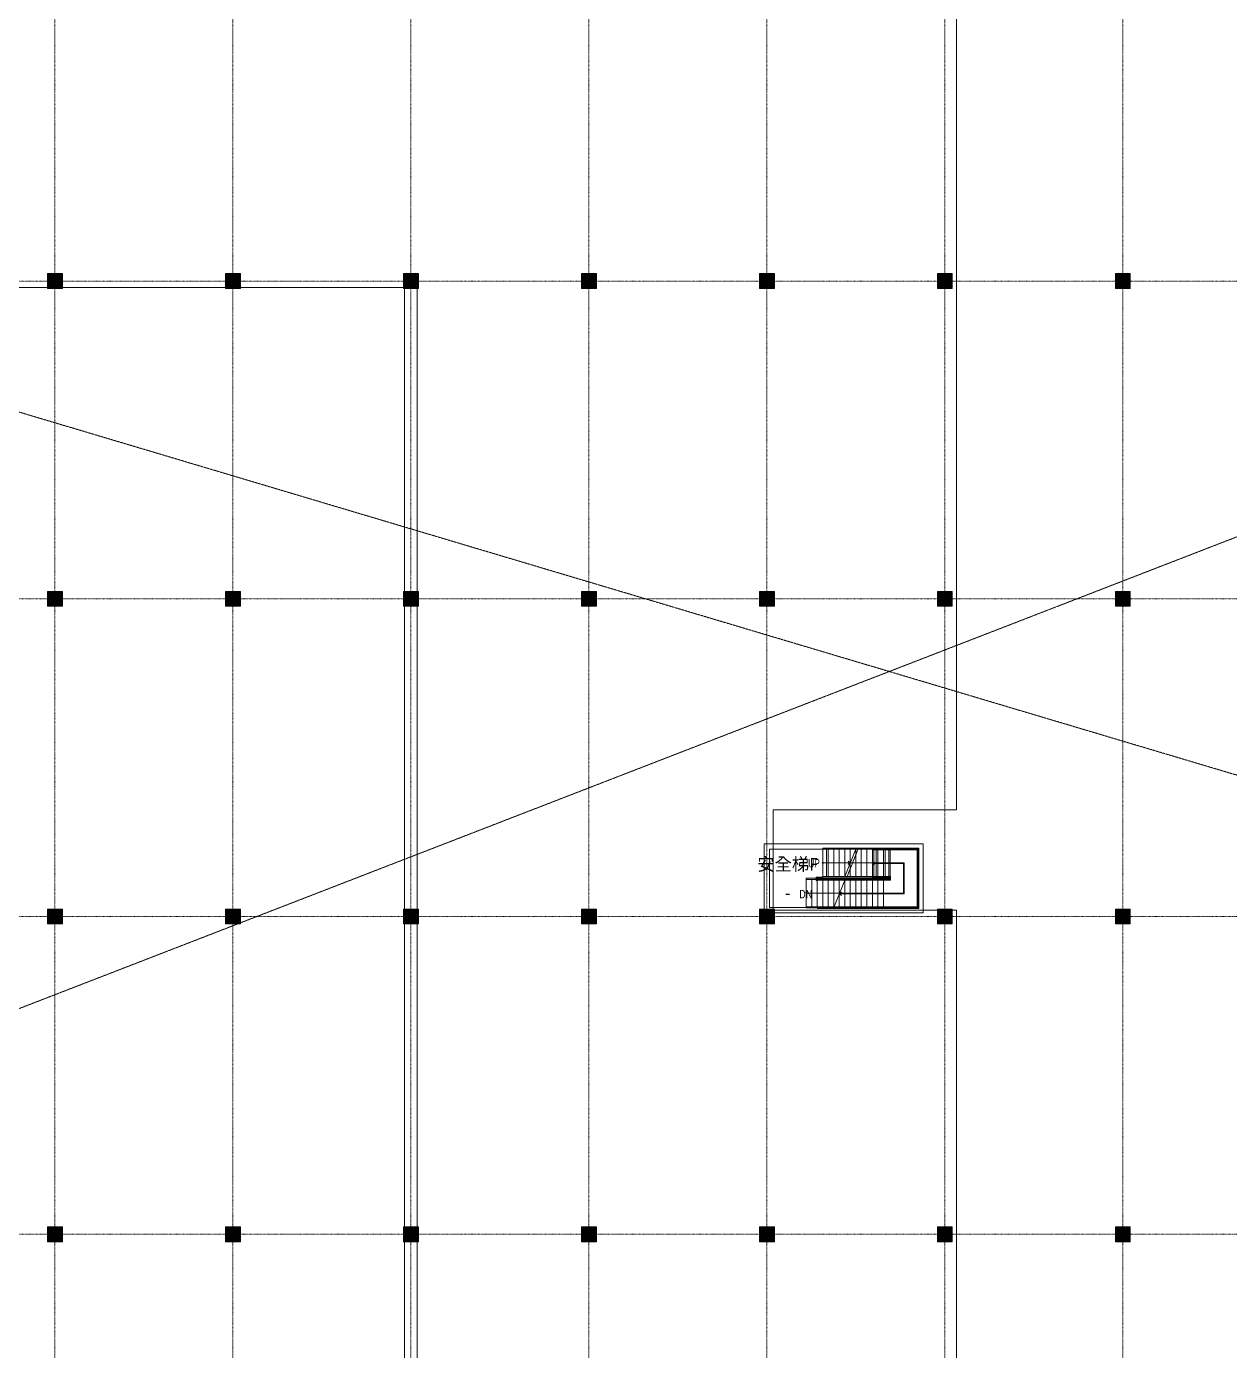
# Model space of a CAD drawing. Extents: x -76427 to 292734, y -42117 to 131250.
# Drawn here: x 75456 to 132231, y 24513 to 87017 of the extents above; entities that cross this region are included whole.
import ezdxf
from ezdxf.enums import TextEntityAlignment as Align

# ---------------------------------------------------------------- set-up
doc = ezdxf.new("R2010")
doc.units = 0
doc.header["$LTSCALE"] = 10
for name, pattern in [('H12PL1$0$HIDDEN', [0.4, 0.3, -0.1]), ('H12PL1$0$JJP_三點線', [0.9, 0.3, -0.15, 0, -0.15, 0, -0.15, 0, -0.15]), ('H12PL1$0$JJP_虛線(退縮線、投影線、地下室範圍、非屬本工程、圖面分區)', [0.45, 0.3, -0.15]), ('H12PL1$0$虛線', [0.846667, 0.423333, -0.423333]), ('XFM7P10ICA$0$H12PL1$0$JJP_三點線', [0.9, 0.3, -0.15, 0, -0.15, 0, -0.15, 0, -0.15]), ('XFM7P10ICA$0$H12PL1$0$JJP_虛線(退縮線、投影線、地下室範圍、非屬本工程、圖面分區)', [0.45, 0.3, -0.15])]:
    doc.linetypes.add(name, pattern=pattern)
for name, color, linetype in [('H12PL1$0$A-OBJE-2D', 252, 'Continuous'), ('H12PL1$0$A-STRS', 252, 'Continuous'), ('H12PL1$0$A-TEXT', 252, 'Continuous'), ('H12PL1$0$A-WALL-IN', 252, 'Continuous'), ('H12PL1$0$A-ZONE', 252, 'Continuous'), ('H12PL1$0$S-COL', 252, 'Continuous'), ('H12PL1$0$S-FNDN', 252, 'Continuous'), ('H12PL1$0$S-GRID', 252, 'Continuous'), ('H12PL1$0$S-SLAB-SHOW', 252, 'Continuous'), ('XFM7P10ICA$0$H12PL1$0$A-STRS', 252, 'Continuous'), ('XFM7P10ICA$0$H12PL1$0$A-WALL-IN', 252, 'Continuous'), ('XFM7P10ICA$0$H12PL1$0$Hattch', 252, 'Continuous'), ('XFM7P10ICA$0$H12PL1$0$S-COL', 252, 'Continuous'), ('XFM7P10ICA$0$H12PL1$0$S-FNDN', 252, 'Continuous'), ('XFM7P10ICA$0$H12PL1$0$S-GRID', 252, 'Continuous')]:
    doc.layers.add(name, color=color, linetype=linetype)
doc.styles.add('H12PL1$0$Standard', font='', dxfattribs={"width": 0.8})
doc.styles.get('H12PL1$0$Standard').set_extended_font_data('Microsoft JhengHei')

# ---------------------------------------------------------------- blocks, each defined once
blk = doc.blocks.new('XFM7P10ICA$0$H12PL1')
at = {"layer": 'XFM7P10ICA$0$H12PL1$0$Hattch', "linetype": 'Continuous', "lineweight": 0}
for points in [[(76450, 74650), (77150, 74650), (77150, 75350), (76450, 75350)], [(84850, 74650), (85550, 74650), (85550, 75350), (84850, 75350)], [(93250, 74650), (93950, 74650), (93950, 75350), (93250, 75350)], [(101650, 74650), (102350, 74650), (102350, 75350), (101650, 75350)], [(110050, 74650), (110750, 74650), (110750, 75350), (110050, 75350)], [(118450, 74650), (119150, 74650), (119150, 75350), (118450, 75350)], [(126850, 74650), (127550, 74650), (127550, 75350), (126850, 75350)], [(76450, 59650), (77150, 59650), (77150, 60350), (76450, 60350)], [(84850, 59650), (85550, 59650), (85550, 60350), (84850, 60350)], [(93250, 59650), (93950, 59650), (93950, 60350), (93250, 60350)], [(101650, 59650), (102350, 59650), (102350, 60350), (101650, 60350)], [(110050, 59650), (110750, 59650), (110750, 60350), (110050, 60350)], [(118450, 59650), (119150, 59650), (119150, 60350), (118450, 60350)], [(126850, 59650), (127550, 59650), (127550, 60350), (126850, 60350)], [(76450, 44650), (77150, 44650), (77150, 45350), (76450, 45350)], [(84850, 44650), (85550, 44650), (85550, 45350), (84850, 45350)], [(93250, 44650), (93950, 44650), (93950, 45350), (93250, 45350)], [(101650, 44650), (102350, 44650), (102350, 45350), (101650, 45350)], [(110050, 44650), (110750, 44650), (110750, 45350), (110050, 45350)], [(118450, 44650), (119150, 44650), (119150, 45350), (118450, 45350)], [(126850, 44650), (127550, 44650), (127550, 45350), (126850, 45350)], [(76450, 29650), (77150, 29650), (77150, 30350), (76450, 30350)], [(84850, 29650), (85550, 29650), (85550, 30350), (84850, 30350)], [(93250, 29650), (93950, 29650), (93950, 30350), (93250, 30350)], [(101650, 29650), (102350, 29650), (102350, 30350), (101650, 30350)], [(110050, 29650), (110750, 29650), (110750, 30350), (110050, 30350)], [(118450, 29650), (119150, 29650), (119150, 30350), (118450, 30350)], [(126850, 29650), (127550, 29650), (127550, 30350), (126850, 30350)]]:
    blk.add_hatch(color=256, dxfattribs=at).paths.add_polyline_path(points)
at = {"layer": 'XFM7P10ICA$0$H12PL1$0$A-STRS', "lineweight": 0}
for p, q in [((113035, 48235), (115375, 48235)), ((113035, 48185), (113035, 48235)), ((113035, 48235), (114615, 48235)), ((113035, 48185), (113035, 48235)), ((115375, 48185), (113035, 48185)), ((113035, 46885), (113035, 48185)), ((113035, 48185), (115375, 48185)), ((113035, 46885), (113035, 48185)), ((113035, 48185), (113295, 48185)), ((114595, 48185), (113035, 48185)), ((113035, 46885), (113035, 48185)), ((113035, 48185), (114595, 48185)), ((113035, 46885), (113035, 48185)), ((113035, 48185), (113295, 48185)), ((113295, 46885), (113295, 48185)), ((113295, 48185), (113295, 46885)), ((113295, 46885), (113295, 48185)), ((113295, 48185), (113555, 48185)), ((113295, 46885), (113295, 48185)), ((113295, 48185), (113295, 46885)), ((113295, 46885), (113295, 48185)), ((113295, 48185), (113555, 48185)), ((113555, 46885), (113555, 48185)), ((113555, 48185), (113555, 46885)), ((113555, 46885), (113555, 48185)), ((113555, 48185), (113815, 48185)), ((113555, 46885), (113555, 48185)), ((113555, 48185), (113555, 46885)), ((113555, 46885), (113555, 48185)), ((113555, 48185), (113815, 48185)), ((113815, 46885), (113815, 48185)), ((113815, 48185), (113815, 46885)), ((113815, 46885), (113815, 48185)), ((113815, 48185), (114075, 48185)), ((113815, 46885), (113815, 48185)), ((113815, 48185), (113815, 46885)), ((113815, 46885), (113815, 48185)), ((113815, 48185), (114075, 48185)), ((114075, 46885), (114075, 48185)), ((114075, 48185), (114075, 46885)), ((114075, 46885), (114075, 48185)), ((114075, 48185), (114335, 48185)), ((114075, 46885), (114075, 48185)), ((114075, 48185), (114075, 46885)), ((114075, 46885), (114075, 48185)), ((114075, 48185), (114335, 48185)), ((114075, 46885), (114595, 48185)), ((114335, 46885), (114335, 48185)), ((114335, 48185), (114335, 46885)), ((114335, 46885), (114335, 48185)), ((114335, 48185), (114595, 48185)), ((114335, 47535), (114335, 48185)), ((114335, 48185), (114335, 47535)), ((114335, 47535), (114335, 48185)), ((114335, 48185), (114595, 48185)), ((114595, 46885), (114595, 48185)), ((114595, 48185), (114595, 46885)), ((114595, 46885), (114595, 48185)), ((114595, 48185), (114855, 48185)), ((114855, 46885), (114855, 48185)), ((114855, 48185), (114855, 46885)), ((114855, 46885), (114855, 48185)), ((114855, 48185), (115115, 48185)), ((115115, 46885), (115115, 48185)), ((115115, 48185), (115115, 46885)), ((115115, 46885), (115115, 48185)), ((115115, 48185), (115375, 48185)), ((115375, 48235), (115375, 48185)), ((115375, 48235), (117575, 48235)), ((115375, 48185), (115375, 48235)), ((115895, 48205), (115375, 48205)), ((115375, 48205), (115375, 48155)), ((117525, 48185), (115375, 48185)), ((115375, 48185), (115442.66, 48185)), ((115375, 46885), (115375, 48185)), ((115375, 46885), (115375, 48185)), ((115375, 46885), (115375, 48185)), ((115375, 48185), (115375, 46885)), ((115375, 46885), (115375, 48185)), ((115375, 48185), (117525, 48185)), ((115375, 48155), (115895, 48155)), ((115375, 48155), (115375, 46855)), ((115895, 48155), (115375, 48155)), ((115375, 48155), (115375, 46855)), ((115635, 48155), (115375, 48155)), ((115442.66, 48185), (117525, 48185)), ((115635, 48155), (115635, 46855)), ((115635, 46855), (115635, 48155)), ((115635, 48155), (115635, 46855)), ((115895, 48155), (115635, 48155)), ((115895, 48155), (115895, 48205)), ((116155, 48205), (115895, 48205)), ((115895, 48205), (115895, 48155)), ((115895, 48155), (116155, 48155)), ((115972.7, 48155), (115895, 48155)), ((115895, 48155), (115895, 46855)), ((115895, 48155), (115895, 46855)), ((115895, 48155), (115895, 46855)), ((115895, 46855), (115895, 48155)), ((115895, 48155), (115895, 46855)), ((116155, 48155), (115895, 48155)), ((116155, 48155), (115972.7, 48155)), ((117545, 48205), (116155, 48205)), ((116155, 48155), (117495, 48155)), ((117495, 48155), (116155, 48155)), ((117495, 48155), (116155, 48155)), ((117495, 48155), (117495, 45455)), ((117495, 45455), (117495, 48155)), ((117495, 45455), (117495, 48155)), ((117525, 45425), (117525, 48185)), ((117525, 48185), (117525, 45425)), ((117525, 48185), (117525, 45425)), ((117545, 45405), (117545, 48205)), ((117575, 48235), (117575, 45375)), ((113035, 47535), (113295, 47535)), ((113035, 47535), (113295, 47535)), ((113295, 47535), (115375, 47535)), ((113295, 47535), (114335, 47535)), ((114235, 47610), (114335, 47535)), ((114335, 47535), (114235, 47460)), ((115475, 47580), (115375, 47505)), ((115375, 47535), (116875, 47535)), ((115375, 47505), (115635, 47505)), ((115375, 47505), (115475, 47430)), ((115635, 47505), (115895, 47505)), ((115895, 47505), (116155, 47505)), ((116155, 47505), (116845, 47505)), ((116845, 47505), (116845, 46105)), ((116875, 47535), (116875, 46075)), ((113035, 46885), (115375, 46885)), ((113035, 46835), (113035, 46885)), ((115375, 46885), (113035, 46885)), ((113295, 46885), (113035, 46885)), ((113035, 46885), (114075, 46885)), ((113035, 46835), (113035, 46885)), ((114075, 46885), (113035, 46885)), ((113295, 46885), (113035, 46885)), ((113555, 46885), (113295, 46885)), ((113555, 46885), (113295, 46885)), ((113815, 46885), (113555, 46885)), ((113815, 46885), (113555, 46885)), ((114075, 46885), (113815, 46885)), ((114075, 46885), (113815, 46885)), ((114335, 46885), (114075, 46885)), ((114595, 46885), (114335, 46885)), ((114855, 46885), (114595, 46885)), ((115115, 46885), (114855, 46885)), ((115375, 46885), (115115, 46885)), ((115375, 46885), (115375, 46835)), ((115375, 46885), (116225, 46885)), ((115375, 46835), (115375, 46885)), ((115442.66, 46885), (115375, 46885)), ((116225, 46885), (115375, 46885)), ((116225, 46885), (115442.66, 46885)), ((116225, 46885), (116225, 46725)), ((116225, 46725), (116225, 46885)), ((116225, 46725), (116225, 46885)), ((115635, 46805), (112255, 46805)), ((112255, 46805), (112255, 46755)), ((112255, 46755), (115635, 46755)), ((112255, 46755), (112255, 45455)), ((115635, 46755), (112255, 46755)), ((112515, 46755), (112255, 46755)), ((112255, 46755), (112255, 45455)), ((112515, 45455), (112515, 46755)), ((112775, 46755), (112515, 46755)), ((112515, 46755), (112515, 45455)), ((112515, 45455), (112515, 46755)), ((112775, 45455), (112775, 46755)), ((113035, 46755), (112775, 46755)), ((112775, 46755), (112775, 45455)), ((112775, 45455), (112775, 46755)), ((115375, 46835), (113035, 46835)), ((114055, 46835), (113035, 46835)), ((113035, 45455), (113035, 46755)), ((113295, 46755), (113035, 46755)), ((113035, 46755), (113035, 45455)), ((113035, 45455), (113035, 46755)), ((113295, 45455), (113295, 46755)), ((113555, 46755), (113295, 46755)), ((113295, 46755), (113295, 45455)), ((113295, 45455), (113295, 46755)), ((113555, 45455), (113555, 46755)), ((113815, 46755), (113555, 46755)), ((113555, 46755), (113555, 45455)), ((113555, 45455), (113555, 46755)), ((114075, 46725), (113555, 45425)), ((113815, 45455), (113815, 46755)), ((114075, 46755), (113815, 46755)), ((113815, 46755), (113815, 45455)), ((113815, 45455), (113815, 46755)), ((114075, 45455), (114075, 46755)), ((114335, 46755), (114075, 46755)), ((114075, 46755), (114075, 45455)), ((114075, 45455), (114075, 46755)), ((115115, 46725), (114075, 46725)), ((114075, 46725), (115115, 46725)), ((114075, 46725), (114075, 45425)), ((114075, 45425), (114075, 46725)), ((114075, 46725), (114335, 46725)), ((114075, 46725), (114075, 45425)), ((114095, 46775), (115115, 46775)), ((114335, 45455), (114335, 46755)), ((114595, 46755), (114335, 46755)), ((114335, 46755), (114335, 45455)), ((114335, 45455), (114335, 46755)), ((114335, 46725), (114335, 45425)), ((114335, 45425), (114335, 46725)), ((114335, 46725), (114595, 46725)), ((114335, 46725), (114335, 45425)), ((114595, 45455), (114595, 46755)), ((114855, 46755), (114595, 46755)), ((114595, 46755), (114595, 45455)), ((114595, 45455), (114595, 46755)), ((114595, 46725), (114595, 45425)), ((114595, 45425), (114595, 46725)), ((114595, 46725), (114855, 46725)), ((114595, 46725), (114595, 45425)), ((114855, 45455), (114855, 46755)), ((115115, 46755), (114855, 46755)), ((114855, 46755), (114855, 45455)), ((114855, 45455), (114855, 46755)), ((114855, 46725), (114855, 45425)), ((114855, 46725), (115115, 46725)), ((114855, 45425), (114855, 46725)), ((114855, 46725), (114855, 45425)), ((115115, 46725), (115115, 46775)), ((115115, 46775), (116175, 46775)), ((115115, 46775), (115115, 46725)), ((115115, 45455), (115115, 46755)), ((115375, 46755), (115115, 46755)), ((115115, 46755), (115115, 45455)), ((115115, 45455), (115115, 46755)), ((116225, 46725), (115115, 46725)), ((115115, 46725), (116225, 46725)), ((115115, 46725), (115115, 45425)), ((115115, 46725), (115115, 45425)), ((115115, 45425), (115115, 46725)), ((115115, 46725), (116225, 46725)), ((115115, 46725), (115115, 45425)), ((115895, 46855), (115375, 46855)), ((115375, 46855), (115375, 46805)), ((115375, 46855), (115895, 46855)), ((115375, 46855), (115635, 46855)), ((116175, 46835), (115375, 46835)), ((115375, 46805), (115895, 46805)), ((115375, 45455), (115375, 46755)), ((115635, 46755), (115375, 46755)), ((115375, 46755), (115375, 45455)), ((115375, 45455), (115375, 46755)), ((115635, 46855), (115895, 46855)), ((115895, 46805), (115635, 46805)), ((115635, 46805), (115635, 46755)), ((115635, 46755), (115635, 46805)), ((115635, 46755), (115895, 46755)), ((115895, 46755), (115635, 46755)), ((115635, 45455), (115635, 46755)), ((115635, 45455), (115635, 46755)), ((115895, 46755), (115635, 46755)), ((115635, 46755), (115635, 45455)), ((115635, 45455), (115635, 46755)), ((115895, 46805), (115895, 46855)), ((116155, 46855), (115895, 46855)), ((115895, 46855), (115895, 46805)), ((115895, 46855), (115972.7, 46855)), ((115895, 46855), (116155, 46855)), ((115895, 46805), (116155, 46805)), ((116145, 46805), (115895, 46805)), ((115895, 46755), (116195, 46755)), ((116195, 46755), (115895, 46755)), ((116195, 46755), (115895, 46755)), ((115972.7, 46855), (116155, 46855)), ((116155, 46805), (116145, 46805)), ((116195, 46855), (116155, 46855)), ((116155, 46855), (116195, 46855)), ((116155, 46855), (116195, 46855)), ((116175, 46775), (116175, 46835)), ((116195, 46755), (116195, 46855)), ((116195, 46855), (116195, 46755)), ((116195, 46855), (116195, 46755)), ((112515, 46105), (112255, 46105)), ((115635, 46105), (112515, 46105)), ((113815, 46075), (113915, 46150)), ((113815, 46075), (113815, 45425)), ((113815, 45425), (113815, 46075)), ((113815, 46075), (113815, 45425)), ((115115, 46075), (113815, 46075)), ((113915, 46000), (113815, 46075)), ((116875, 46075), (115115, 46075)), ((115895, 46105), (115635, 46105)), ((116845, 46105), (115895, 46105)), ((115635, 45455), (112255, 45455)), ((112255, 45455), (112255, 45405)), ((112255, 45455), (115635, 45455)), ((112255, 45455), (112515, 45455)), ((112255, 45405), (115635, 45405)), ((112515, 45455), (112775, 45455)), ((112775, 45455), (113035, 45455)), ((113035, 45455), (113295, 45455)), ((113295, 45455), (113555, 45455)), ((115115, 45375), (113535, 45375)), ((113555, 45455), (113815, 45455)), ((113555, 45425), (115115, 45425)), ((115115, 45425), (113555, 45425)), ((113815, 45425), (113555, 45425)), ((113815, 45455), (114075, 45455)), ((114075, 45425), (113815, 45425)), ((114075, 45455), (114335, 45455)), ((114335, 45425), (114075, 45425)), ((114335, 45455), (114595, 45455)), ((114595, 45425), (114335, 45425)), ((114595, 45455), (114855, 45455)), ((114855, 45425), (114595, 45425)), ((114855, 45455), (115115, 45455)), ((115115, 45425), (114855, 45425)), ((115115, 45455), (115375, 45455)), ((115115, 45375), (115115, 45425)), ((115115, 45425), (117525, 45425)), ((115115, 45425), (115115, 45375)), ((117525, 45425), (115115, 45425)), ((117525, 45425), (115115, 45425)), ((117575, 45375), (115115, 45375)), ((115375, 45455), (115635, 45455)), ((115895, 45455), (115635, 45455)), ((115635, 45455), (115635, 45405)), ((115635, 45405), (115635, 45455)), ((115635, 45455), (115895, 45455)), ((115635, 45455), (115895, 45455)), ((115635, 45405), (115895, 45405)), ((117495, 45455), (115895, 45455)), ((115895, 45455), (117495, 45455)), ((115895, 45455), (117495, 45455)), ((115895, 45405), (117545, 45405))]:
    blk.add_line(p, q, dxfattribs=at)
at = {"layer": 'XFM7P10ICA$0$H12PL1$0$A-STRS', "linetype": 'XFM7P10ICA$0$H12PL1$0$JJP_虛線(退縮線、投影線、地下室範圍、非屬本工程、圖面分區)', "lineweight": 0}
for p, q in [((113214.09, 48185), (113214.09, 46885)), ((113215.46, 48185), (113215.46, 46885)), ((115442.66, 48185), (115442.66, 46885)), ((115549.15, 46855), (115549.15, 48155)), ((115972.7, 46855), (115972.7, 48155)), ((115115, 46725), (115115, 45425)), ((115635, 45455), (115635, 46755))]:
    blk.add_line(p, q, dxfattribs=at)
at = {"layer": 'XFM7P10ICA$0$H12PL1$0$A-STRS', "lineweight": 0, "flags": 128}
for points in [[(113035, 47560, -1), (113035, 47510, -1)], [(113035, 47560, -1), (113035, 47510, -1)], [(112255, 46080, 1), (112255, 46130, 1)]]:
    blk.add_lwpolyline(points, format="xyb", close=True, dxfattribs=at)
at = {"layer": 'XFM7P10ICA$0$H12PL1$0$A-WALL-IN', "lineweight": 0, "flags": 128}
for points in [[(110275, 48435), (110275, 48185)], [(117525, 48435), (110275, 48435)], [(110275, 48185), (110275, 45425)], [(110525, 45425), (110525, 48185)], [(110525, 48185), (117525, 48185)], [(117775, 48435), (117525, 48435)], [(117525, 48185), (117525, 45425)], [(117775, 45425), (117775, 48435)], [(110275, 45350), (110275, 45425)], [(117525, 45425), (110525, 45425)], [(110750, 45175), (117775, 45175)], [(117775, 45175), (117775, 45425)]]:
    blk.add_lwpolyline(points, dxfattribs=at)
at = {"layer": 'XFM7P10ICA$0$H12PL1$0$S-COL', "lineweight": 0, "flags": 128}
for points in [[(76450, 74650), (77150, 74650), (77150, 75350), (76450, 75350)], [(84850, 74650), (85550, 74650), (85550, 75350), (84850, 75350)], [(93250, 74650), (93950, 74650), (93950, 75350), (93250, 75350)], [(101650, 74650), (102350, 74650), (102350, 75350), (101650, 75350)], [(110050, 74650), (110750, 74650), (110750, 75350), (110050, 75350)], [(118450, 74650), (119150, 74650), (119150, 75350), (118450, 75350)], [(126850, 74650), (127550, 74650), (127550, 75350), (126850, 75350)], [(76450, 59650), (77150, 59650), (77150, 60350), (76450, 60350)], [(84850, 59650), (85550, 59650), (85550, 60350), (84850, 60350)], [(93250, 59650), (93950, 59650), (93950, 60350), (93250, 60350)], [(101650, 59650), (102350, 59650), (102350, 60350), (101650, 60350)], [(110050, 59650), (110750, 59650), (110750, 60350), (110050, 60350)], [(118450, 59650), (119150, 59650), (119150, 60350), (118450, 60350)], [(126850, 59650), (127550, 59650), (127550, 60350), (126850, 60350)], [(76450, 44650), (77150, 44650), (77150, 45350), (76450, 45350)], [(84850, 44650), (85550, 44650), (85550, 45350), (84850, 45350)], [(93250, 44650), (93950, 44650), (93950, 45350), (93250, 45350)], [(101650, 44650), (102350, 44650), (102350, 45350), (101650, 45350)], [(110050, 44650), (110750, 44650), (110750, 45350), (110050, 45350)], [(118450, 44650), (119150, 44650), (119150, 45350), (118450, 45350)], [(126850, 44650), (127550, 44650), (127550, 45350), (126850, 45350)], [(76450, 29650), (77150, 29650), (77150, 30350), (76450, 30350)], [(84850, 29650), (85550, 29650), (85550, 30350), (84850, 30350)], [(93250, 29650), (93950, 29650), (93950, 30350), (93250, 30350)], [(101650, 29650), (102350, 29650), (102350, 30350), (101650, 30350)], [(110050, 29650), (110750, 29650), (110750, 30350), (110050, 30350)], [(118450, 29650), (119150, 29650), (119150, 30350), (118450, 30350)], [(126850, 29650), (127550, 29650), (127550, 30350), (126850, 30350)]]:
    blk.add_lwpolyline(points, close=True, dxfattribs=at)
at = {"layer": 'XFM7P10ICA$0$H12PL1$0$S-FNDN', "lineweight": 0, "flags": 128}
blk.add_lwpolyline([(17700, 15300), (-480.5, 15300), (-480.5, -500), (93900, -500), (93900, 74700), (17700, 74700)], close=True, dxfattribs=at)
at = {"layer": 'XFM7P10ICA$0$H12PL1$0$S-GRID', "linetype": 'XFM7P10ICA$0$H12PL1$0$JJP_三點線', "lineweight": 0}
for p, q in [((76800, 128250), (76800, -28000)), ((85200, 128250), (85200, -28000)), ((93600, 128250), (93600, -28000)), ((102000, 128250), (102000, -28000)), ((110400, 128250), (110400, -28000)), ((118800, 128250), (118800, -28000)), ((127200, 128250), (127200, -28000)), ((-29000, 75000), (289600, 75000)), ((-29000, 60000), (289600, 60000)), ((-29000, 45000), (289600, 45000)), ((-29000, 30000), (289600, 30000))]:
    blk.add_line(p, q, dxfattribs=at)
blk = doc.blocks.new('XFM7P10ICA')
blk.add_blockref('XFM7P10ICA$0$H12PL1', (0, 0))
blk = doc.blocks.new('H12PL1')
at = {"layer": 'H12PL1$0$A-OBJE-2D', "linetype": 'H12PL1$0$HIDDEN', "lineweight": 0}
for p, q in [((17650, 85950), (243150, 18700)), ((18450, 18700), (192000, 85950))]:
    blk.add_line(p, q, dxfattribs=at)
at = {"layer": 'H12PL1$0$A-STRS', "lineweight": 0}
for p, q in [((113035, 48235), (114615, 48235)), ((113035, 48185), (113035, 48235)), ((114595, 48185), (113035, 48185)), ((113035, 46885), (113035, 48185)), ((113035, 48185), (114595, 48185)), ((113035, 46885), (113035, 48185)), ((113035, 48185), (113295, 48185)), ((113295, 46885), (113295, 48185)), ((113295, 48185), (113295, 46885)), ((113295, 46885), (113295, 48185)), ((113295, 48185), (113555, 48185)), ((113555, 46885), (113555, 48185)), ((113555, 48185), (113555, 46885)), ((113555, 46885), (113555, 48185)), ((113555, 48185), (113815, 48185)), ((113815, 46885), (113815, 48185)), ((113815, 48185), (113815, 46885)), ((113815, 46885), (113815, 48185)), ((113815, 48185), (114075, 48185)), ((114075, 46885), (114075, 48185)), ((114075, 48185), (114075, 46885)), ((114075, 46885), (114075, 48185)), ((114075, 48185), (114335, 48185)), ((114075, 46885), (114595, 48185)), ((114335, 47535), (114335, 48185)), ((114335, 48185), (114335, 47535)), ((114335, 47535), (114335, 48185)), ((114335, 48185), (114595, 48185)), ((115895, 48205), (115375, 48205)), ((115375, 48205), (115375, 48155)), ((115375, 48155), (115895, 48155)), ((115375, 48155), (115375, 46855)), ((115895, 48155), (115375, 48155)), ((115375, 48155), (115375, 46855)), ((115635, 48155), (115375, 48155)), ((115635, 48155), (115635, 46855)), ((115635, 46855), (115635, 48155)), ((115635, 48155), (115635, 46855)), ((115895, 48155), (115635, 48155)), ((115895, 48155), (115895, 48205)), ((116155, 48205), (115895, 48205)), ((115895, 48205), (115895, 48155)), ((115895, 48155), (116155, 48155)), ((115972.7, 48155), (115895, 48155)), ((115895, 48155), (115895, 46855)), ((115895, 48155), (115895, 46855)), ((115895, 48155), (115895, 46855)), ((115895, 46855), (115895, 48155)), ((115895, 48155), (115895, 46855)), ((116155, 48155), (115895, 48155)), ((116155, 48155), (115972.7, 48155)), ((117545, 48205), (116155, 48205)), ((116155, 48155), (117495, 48155)), ((117495, 48155), (116155, 48155)), ((117495, 48155), (116155, 48155)), ((117495, 48155), (117495, 45455)), ((117495, 45455), (117495, 48155)), ((117495, 45455), (117495, 48155)), ((117545, 45405), (117545, 48205)), ((113035, 47535), (113295, 47535)), ((113295, 47535), (114335, 47535)), ((114235, 47610), (114335, 47535)), ((114335, 47535), (114235, 47460)), ((115475, 47580), (115375, 47505)), ((115375, 47505), (115635, 47505)), ((115375, 47505), (115475, 47430)), ((115635, 47505), (115895, 47505)), ((115895, 47505), (116155, 47505)), ((116155, 47505), (116845, 47505)), ((116845, 47505), (116845, 46105)), ((113035, 46885), (114075, 46885)), ((113035, 46835), (113035, 46885)), ((114075, 46885), (113035, 46885)), ((113295, 46885), (113035, 46885)), ((113555, 46885), (113295, 46885)), ((113815, 46885), (113555, 46885)), ((114075, 46885), (113815, 46885)), ((115635, 46805), (112255, 46805)), ((112255, 46805), (112255, 46755)), ((112255, 46755), (115635, 46755)), ((112255, 46755), (112255, 45455)), ((115635, 46755), (112255, 46755)), ((112515, 46755), (112255, 46755)), ((112255, 46755), (112255, 45455)), ((112515, 45455), (112515, 46755)), ((112775, 46755), (112515, 46755)), ((112515, 46755), (112515, 45455)), ((112515, 45455), (112515, 46755)), ((112775, 45455), (112775, 46755)), ((113035, 46755), (112775, 46755)), ((112775, 46755), (112775, 45455)), ((112775, 45455), (112775, 46755)), ((114055, 46835), (113035, 46835)), ((113035, 45455), (113035, 46755)), ((113295, 46755), (113035, 46755)), ((113035, 46755), (113035, 45455)), ((113035, 45455), (113035, 46755)), ((113295, 45455), (113295, 46755)), ((113555, 46755), (113295, 46755)), ((113295, 46755), (113295, 45455)), ((113295, 45455), (113295, 46755)), ((113555, 45455), (113555, 46755)), ((113815, 46755), (113555, 46755)), ((113555, 46755), (113555, 45455)), ((113555, 45455), (113555, 46755)), ((113815, 45455), (113815, 46755)), ((114075, 46755), (113815, 46755)), ((113815, 46755), (113815, 45455)), ((113815, 45455), (113815, 46755)), ((114075, 45455), (114075, 46755)), ((114335, 46755), (114075, 46755)), ((114075, 46755), (114075, 45455)), ((114075, 45455), (114075, 46755)), ((114335, 45455), (114335, 46755)), ((114595, 46755), (114335, 46755)), ((114335, 46755), (114335, 45455)), ((114335, 45455), (114335, 46755)), ((114595, 45455), (114595, 46755)), ((114855, 46755), (114595, 46755)), ((114595, 46755), (114595, 45455)), ((114595, 45455), (114595, 46755)), ((114855, 45455), (114855, 46755)), ((115115, 46755), (114855, 46755)), ((114855, 46755), (114855, 45455)), ((114855, 45455), (114855, 46755)), ((115115, 45455), (115115, 46755)), ((115375, 46755), (115115, 46755)), ((115115, 46755), (115115, 45455)), ((115115, 45455), (115115, 46755)), ((115895, 46855), (115375, 46855)), ((115375, 46855), (115375, 46805)), ((115375, 46855), (115895, 46855)), ((115375, 46855), (115635, 46855)), ((115375, 46805), (115895, 46805)), ((115375, 45455), (115375, 46755)), ((115635, 46755), (115375, 46755)), ((115375, 46755), (115375, 45455)), ((115375, 45455), (115375, 46755)), ((115635, 46855), (115895, 46855)), ((115895, 46805), (115635, 46805)), ((115635, 46805), (115635, 46755)), ((115635, 46755), (115635, 46805)), ((115635, 46755), (115895, 46755)), ((115895, 46755), (115635, 46755)), ((115635, 45455), (115635, 46755)), ((115635, 45455), (115635, 46755)), ((115895, 46755), (115635, 46755)), ((115635, 46755), (115635, 45455)), ((115635, 45455), (115635, 46755)), ((115895, 46805), (115895, 46855)), ((116155, 46855), (115895, 46855)), ((115895, 46855), (115895, 46805)), ((115895, 46855), (115972.7, 46855)), ((115895, 46855), (116155, 46855)), ((115895, 46805), (116155, 46805)), ((116145, 46805), (115895, 46805)), ((115895, 46755), (116195, 46755)), ((116195, 46755), (115895, 46755)), ((116195, 46755), (115895, 46755)), ((115972.7, 46855), (116155, 46855)), ((116155, 46805), (116145, 46805)), ((116195, 46855), (116155, 46855)), ((116155, 46855), (116195, 46855)), ((116155, 46855), (116195, 46855)), ((116195, 46755), (116195, 46855)), ((116195, 46855), (116195, 46755)), ((116195, 46855), (116195, 46755)), ((112515, 46105), (112255, 46105)), ((115635, 46105), (112515, 46105)), ((115895, 46105), (115635, 46105)), ((116845, 46105), (115895, 46105)), ((115635, 45455), (112255, 45455)), ((112255, 45455), (112255, 45405)), ((112255, 45455), (115635, 45455)), ((112255, 45455), (112515, 45455)), ((112255, 45405), (115635, 45405)), ((112515, 45455), (112775, 45455)), ((112775, 45455), (113035, 45455)), ((113035, 45455), (113295, 45455)), ((113295, 45455), (113555, 45455)), ((113555, 45455), (113815, 45455)), ((113815, 45455), (114075, 45455)), ((114075, 45455), (114335, 45455)), ((114335, 45455), (114595, 45455)), ((114595, 45455), (114855, 45455)), ((114855, 45455), (115115, 45455)), ((115115, 45455), (115375, 45455)), ((115375, 45455), (115635, 45455)), ((115895, 45455), (115635, 45455)), ((115635, 45455), (115635, 45405)), ((115635, 45405), (115635, 45455)), ((115635, 45455), (115895, 45455)), ((115635, 45455), (115895, 45455)), ((115635, 45405), (115895, 45405)), ((117495, 45455), (115895, 45455)), ((115895, 45455), (117495, 45455)), ((115895, 45455), (117495, 45455)), ((115895, 45405), (117545, 45405))]:
    blk.add_line(p, q, dxfattribs=at)
at = {"layer": 'H12PL1$0$A-STRS', "linetype": 'H12PL1$0$JJP_虛線(退縮線、投影線、地下室範圍、非屬本工程、圖面分區)', "lineweight": 0}
for p, q in [((113215.46, 48185), (113215.46, 46885)), ((114182.7, 46885), (114702.7, 48185)), ((116155, 48185), (114702.7, 48185)), ((114702.7, 48185), (114855, 48185)), ((114722.7, 48235), (116155, 48235)), ((114855, 46885), (114855, 48185)), ((114855, 48185), (114855, 46885)), ((114855, 46885), (114855, 48185)), ((114855, 48185), (115115, 48185)), ((115115, 46885), (115115, 48185)), ((115115, 48185), (115115, 46885)), ((115115, 46885), (115115, 48185)), ((115115, 48185), (115375, 48185)), ((115375, 46885), (115375, 48185)), ((115375, 48185), (115375, 46885)), ((115375, 46885), (115375, 48185)), ((115375, 48185), (115635, 48185)), ((115549.15, 46855), (115549.15, 48155)), ((115635, 46885), (115635, 48185)), ((115635, 48185), (115635, 46885)), ((115635, 46885), (115635, 48185)), ((115635, 48185), (115895, 48185)), ((115895, 46885), (115895, 48185)), ((115895, 48185), (115895, 46885)), ((115895, 46885), (115895, 48185)), ((115895, 48185), (116155, 48185)), ((115972.7, 46855), (115972.7, 48155)), ((116155, 48235), (116155, 48185)), ((116155, 48235), (117575, 48235)), ((116155, 48185), (116155, 48235)), ((117525, 48185), (116155, 48185)), ((116155, 46885), (116155, 48185)), ((116155, 46885), (116155, 48185)), ((116155, 46885), (116155, 48185)), ((116155, 48185), (116155, 46885)), ((116155, 46885), (116155, 48185)), ((116155, 48185), (117525, 48185)), ((116219.91, 48185), (116219.91, 46885)), ((117525, 45425), (117525, 48185)), ((117525, 48185), (117525, 45425)), ((117575, 48235), (117575, 45375)), ((114595, 46885), (114595, 47915.74)), ((114595, 47915.74), (114595, 46885)), ((114595, 46885), (114595, 47915.74)), ((114182.7, 46885), (116155, 46885)), ((114335, 46885), (114182.7, 46885)), ((114335, 46885), (114335, 47265.74)), ((114335, 47265.74), (114335, 46885)), ((114335, 46885), (114335, 47265.74)), ((114595, 46885), (114335, 46885)), ((114855, 46885), (114595, 46885)), ((115115, 46885), (114855, 46885)), ((115375, 46885), (115115, 46885)), ((115635, 46885), (115375, 46885)), ((115895, 46885), (115635, 46885)), ((116155, 46885), (115895, 46885)), ((116155, 46885), (116155, 46835)), ((116155, 46885), (116225, 46885)), ((116155, 46835), (116155, 46885)), ((116225, 46885), (116155, 46885)), ((116225, 46885), (116225, 46725)), ((116225, 46725), (116225, 46885)), ((112775, 46725), (112775, 46775)), ((112775, 46775), (115895, 46775)), ((115895, 46725), (112775, 46725)), ((112775, 45425), (112775, 46725)), ((112775, 46725), (113035, 46725)), ((113035, 46725), (113035, 45425)), ((113035, 45425), (113035, 46725)), ((113035, 46725), (113295, 46725)), ((113035, 46725), (113035, 45425)), ((113295, 46725), (113295, 45425)), ((113295, 45425), (113295, 46725)), ((113295, 46725), (113555, 46725)), ((113295, 46725), (113295, 45425)), ((113555, 46725), (113555, 45425)), ((113555, 45425), (113555, 46725)), ((113555, 46725), (113815, 46725)), ((113555, 46725), (113555, 45425)), ((113815, 46725), (113815, 45425)), ((113815, 45425), (113815, 46725)), ((113815, 46725), (114075, 46725)), ((113815, 46725), (113815, 45425)), ((114075, 46725), (114075, 45425)), ((114075, 45425), (114075, 46725)), ((114075, 46725), (114335, 46725)), ((114075, 46725), (114075, 45425)), ((116155, 46835), (114162.7, 46835)), ((114335, 46725), (114335, 45425)), ((114335, 45425), (114335, 46725)), ((114335, 46725), (114595, 46725)), ((114335, 46725), (114335, 45425)), ((114595, 46725), (114595, 45425)), ((114595, 45425), (114595, 46725)), ((114595, 46725), (114855, 46725)), ((114595, 46725), (114595, 45425)), ((114855, 46725), (114855, 45425)), ((114855, 45425), (114855, 46725)), ((114855, 46725), (115115, 46725)), ((114855, 46725), (114855, 45425)), ((115115, 46725), (115115, 45425)), ((115115, 45425), (115115, 46725)), ((115115, 46725), (115375, 46725)), ((115115, 46725), (115115, 45425)), ((115375, 46725), (115375, 45425)), ((115375, 45425), (115375, 46725)), ((115375, 46725), (115635, 46725)), ((115375, 46725), (115375, 45425)), ((115635, 45455), (115635, 46755)), ((115635, 46725), (115635, 45425)), ((115635, 46725), (115895, 46725)), ((115635, 45425), (115635, 46725)), ((115635, 46725), (115635, 45425)), ((115895, 46725), (115895, 46775)), ((115895, 46775), (116175, 46775)), ((115895, 46775), (115895, 46725)), ((116225, 46725), (115895, 46725)), ((115895, 46725), (115895, 45425)), ((115895, 46725), (115895, 45425)), ((115895, 46725), (115895, 45425)), ((115895, 45425), (115895, 46725)), ((115895, 46725), (116225, 46725)), ((115895, 46725), (115895, 45425)), ((116175, 46835), (116155, 46835)), ((116175, 46775), (116175, 46835)), ((112775, 45375), (112775, 45425)), ((112775, 45425), (115895, 45425)), ((113035, 45425), (112775, 45425)), ((115895, 45375), (112775, 45375)), ((113295, 45425), (113035, 45425)), ((113555, 45425), (113295, 45425)), ((113815, 45425), (113555, 45425)), ((114075, 45425), (113815, 45425)), ((114335, 45425), (114075, 45425)), ((114595, 45425), (114335, 45425)), ((114855, 45425), (114595, 45425)), ((115115, 45425), (114855, 45425)), ((115375, 45425), (115115, 45425)), ((115635, 45425), (115375, 45425)), ((115895, 45425), (115635, 45425)), ((115895, 45375), (115895, 45425)), ((115895, 45425), (117525, 45425)), ((115895, 45425), (115895, 45375)), ((117525, 45425), (115895, 45425)), ((117575, 45375), (115895, 45375))]:
    blk.add_line(p, q, dxfattribs=at)
at = {"layer": 'H12PL1$0$A-STRS', "linetype": 'H12PL1$0$虛線', "lineweight": 0}
for p, q in [((114702.7, 48185), (116155, 48185)), ((116155, 48185), (116219.91, 48185)), ((116219.91, 48185), (117525, 48185)), ((117525, 48185), (117525, 45425)), ((116155, 46885), (114182.7, 46885)), ((116219.91, 46885), (116155, 46885)), ((116225, 46885), (116219.91, 46885)), ((116225, 46725), (116225, 46885)), ((112775, 45425), (112775, 46725)), ((112775, 46725), (115895, 46725)), ((115895, 46725), (116225, 46725)), ((115895, 45425), (112775, 45425)), ((117525, 45425), (115895, 45425))]:
    blk.add_line(p, q, dxfattribs=at)
at = {"layer": 'H12PL1$0$A-STRS', "lineweight": 0, "flags": 128}
for points in [[(113035, 47560, -1), (113035, 47510, -1)], [(112255, 46080, 1), (112255, 46130, 1)]]:
    blk.add_lwpolyline(points, format="xyb", close=True, dxfattribs=at)
at = {"layer": 'H12PL1$0$A-WALL-IN', "lineweight": 0, "flags": 128}
for points in [[(110275, 48435), (110275, 48185)], [(117525, 48435), (110275, 48435)], [(110275, 48185), (110275, 45425)], [(110525, 45425), (110525, 48185)], [(110525, 48185), (117525, 48185)], [(117775, 48435), (117525, 48435)], [(117525, 48185), (117525, 45425)], [(117775, 45425), (117775, 48435)], [(110275, 45350), (110275, 45425)], [(117525, 45425), (110525, 45425)], [(110750, 45175), (117775, 45175)], [(117775, 45175), (117775, 45425)]]:
    blk.add_lwpolyline(points, dxfattribs=at)
at = {"layer": 'H12PL1$0$S-COL', "lineweight": 0, "flags": 128}
for points in [[(76450, 74650), (77150, 74650), (77150, 75350), (76450, 75350)], [(84850, 74650), (85550, 74650), (85550, 75350), (84850, 75350)], [(93250, 74650), (93950, 74650), (93950, 75350), (93250, 75350)], [(101650, 74650), (102350, 74650), (102350, 75350), (101650, 75350)], [(110050, 74650), (110750, 74650), (110750, 75350), (110050, 75350)], [(118450, 74650), (119150, 74650), (119150, 75350), (118450, 75350)], [(126850, 74650), (127550, 74650), (127550, 75350), (126850, 75350)], [(76450, 59650), (77150, 59650), (77150, 60350), (76450, 60350)], [(84850, 59650), (85550, 59650), (85550, 60350), (84850, 60350)], [(93250, 59650), (93950, 59650), (93950, 60350), (93250, 60350)], [(101650, 59650), (102350, 59650), (102350, 60350), (101650, 60350)], [(110050, 59650), (110750, 59650), (110750, 60350), (110050, 60350)], [(118450, 59650), (119150, 59650), (119150, 60350), (118450, 60350)], [(126850, 59650), (127550, 59650), (127550, 60350), (126850, 60350)], [(76450, 44650), (77150, 44650), (77150, 45350), (76450, 45350)], [(84850, 44650), (85550, 44650), (85550, 45350), (84850, 45350)], [(93250, 44650), (93950, 44650), (93950, 45350), (93250, 45350)], [(101650, 44650), (102350, 44650), (102350, 45350), (101650, 45350)], [(110050, 44650), (110750, 44650), (110750, 45350), (110050, 45350)], [(118450, 44650), (119150, 44650), (119150, 45350), (118450, 45350)], [(126850, 44650), (127550, 44650), (127550, 45350), (126850, 45350)], [(76450, 29650), (77150, 29650), (77150, 30350), (76450, 30350)], [(84850, 29650), (85550, 29650), (85550, 30350), (84850, 30350)], [(93250, 29650), (93950, 29650), (93950, 30350), (93250, 30350)], [(101650, 29650), (102350, 29650), (102350, 30350), (101650, 30350)], [(110050, 29650), (110750, 29650), (110750, 30350), (110050, 30350)], [(118450, 29650), (119150, 29650), (119150, 30350), (118450, 30350)], [(126850, 29650), (127550, 29650), (127550, 30350), (126850, 30350)]]:
    blk.add_lwpolyline(points, close=True, dxfattribs=at)
at = {"layer": 'H12PL1$0$S-FNDN', "lineweight": 0, "flags": 128}
for points in [[(119350, 90550), (43500, 90550), (43500, 74700), (93300, 74700), (93300, -550), (119350, -550), (119350, 45300), (110700, 45300), (110700, 50030), (119350, 50030)], [(110700, 45300), (119350, 45300), (119350, -550), (126650, -550), (126650, -2700), (151750, -2700), (151750, -550), (159050, -550), (159050, 45300), (166725, 45300), (166725, 50030), (159050, 50030), (159050, 90550), (119350, 90550), (119350, 50030), (110700, 50030)], [(43500, 74700), (18300, 74700), (18300, 15000), (18125, 15000), (18125, -550), (93300, -550), (93300, 74700)]]:
    blk.add_lwpolyline(points, close=True, dxfattribs=at)
at = {"layer": 'H12PL1$0$S-GRID', "linetype": 'H12PL1$0$JJP_三點線', "lineweight": 0}
for p, q in [((76800, 128250), (76800, -28000)), ((85200, 128250), (85200, -28000)), ((93600, 128250), (93600, -28000)), ((102000, 128250), (102000, -28000)), ((110400, 128250), (110400, -28000)), ((118800, 128250), (118800, -28000)), ((127200, 128250), (127200, -28000)), ((-29000, 75000), (289600, 75000)), ((-29000, 60000), (289600, 60000)), ((-29000, 45000), (289600, 45000)), ((-29000, 30000), (289600, 30000))]:
    blk.add_line(p, q, dxfattribs=at)
at = {"layer": 'H12PL1$0$S-SLAB-SHOW', "lineweight": 0, "flags": 128}
blk.add_lwpolyline([(113035, 46855), (112725, 46855), (112725, 46705), (112775, 46705), (112775, 45425), (110525, 45425), (110525, 48185), (113035, 48185)], close=True, dxfattribs=at)
blk.add_lwpolyline([(113035, 46855), (112725, 46855), (112725, 46705), (112775, 46705), (112775, 45425), (110525, 45425), (110525, 48185), (113035, 48185)], close=True, dxfattribs=at)
at = {"layer": 'H12PL1$0$A-TEXT', "linetype": 'Continuous', "lineweight": 0, "char_height": 400, "attachment_point": 4, "style": 'H12PL1$0$Standard'}
for s, insert in [('\\A1;UP', (112339.65, 47515.49)), ('\\A1;DN', (111924.22, 46058.78))]:
    blk.add_mtext(s, dxfattribs=dict(at, insert=insert))
at = {"layer": 'H12PL1$0$A-ZONE', "style": 'H12PL1$0$Standard'}
for s, p in [('安全梯F', (111372.91, 47771.14)), ('-', (111372.91, 46429.25))]:
    blk.add_text(s, height=600, dxfattribs=at).set_placement(p, align=Align.TOP_CENTER)

msp = doc.modelspace()

# ---------------------------------------------------------------- block references
msp.add_blockref('XFM7P10ICA', (0, 0))

# ---------------------------------------------------------------- next in the draw order: block references
msp.add_blockref('H12PL1', (0, 0))

doc.saveas('drawing.dxf')
